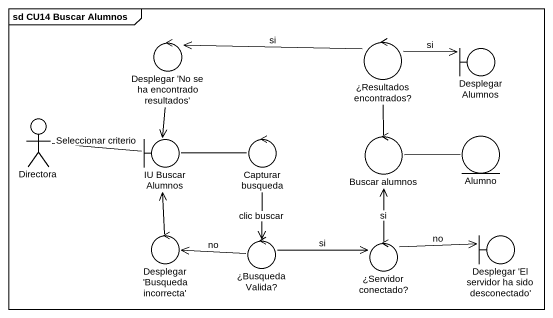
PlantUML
@startuml
mainframe sd CU14 Buscar Alumnos
control "Desplegar 'No se ha encontrado resultados'" as Desplegar_No_se_ha
control "¿Resultados encontrados?" as Resultados_encontrados
boundary "Desplegar Alumnos" as Desplegar_Alumnos
actor Directora
boundary "IU Buscar Alumnos" as IU_Buscar_Alumnos
control "Capturar busqueda" as Capturar_busqueda
control "Buscar alumnos" as Buscar_alumnos
entity Alumno
control "Desplegar 'Busqueda incorrecta'" as Desplegar_Busqueda
control "¿Busqueda Valida?" as Busqueda_Valida
control "¿Servidor conectado?" as Servidor_conectado
boundary "Desplegar 'El servidor ha sido desconectado'" as Desplegar_El_servidor_ha
Desplegar_No_se_ha --> IU_Buscar_Alumnos
Resultados_encontrados -left-> Desplegar_No_se_ha : si
Resultados_encontrados -right-> Desplegar_Alumnos : si
Directora -right- IU_Buscar_Alumnos : Seleccionar criterio
IU_Buscar_Alumnos -right- Capturar_busqueda
Capturar_busqueda --> Busqueda_Valida : clic buscar
Buscar_alumnos -up- Resultados_encontrados
Buscar_alumnos -right- Alumno
Desplegar_Busqueda -up-> IU_Buscar_Alumnos
Busqueda_Valida -left-> Desplegar_Busqueda : no
Busqueda_Valida -right-> Servidor_conectado : si
Servidor_conectado -up-> Buscar_alumnos : si
Servidor_conectado -right-> Desplegar_El_servidor_ha : no
@enduml
